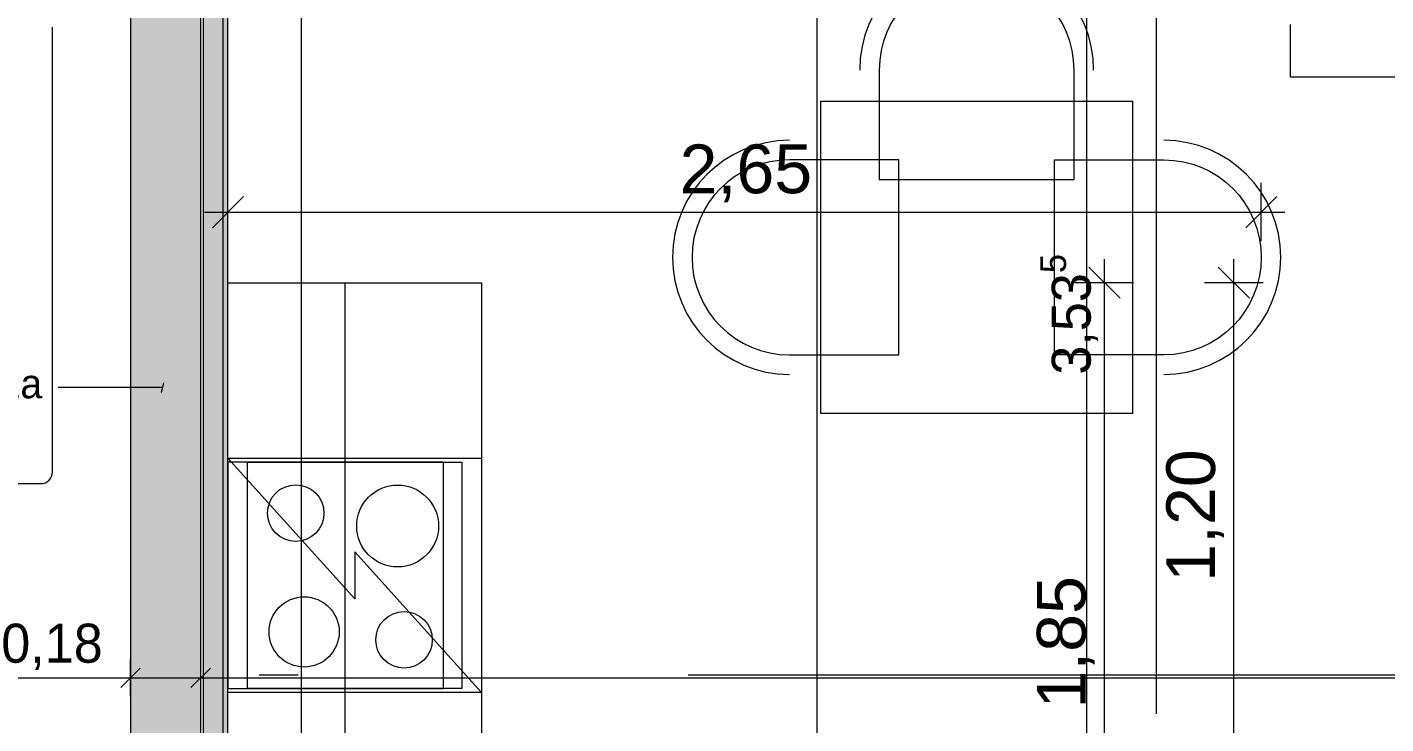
# Model space of a CAD drawing. Header units: metres. Extents: x -3 to 171, y -23 to 41.
# Drawn here: x 9.105 to 12.589, y -3.126 to -1.34 of the extents above; entities that cross this region are included whole.
import ezdxf

# ---------------------------------------------------------------- set-up
doc = ezdxf.new("R2010")
doc.units = ezdxf.units.M
doc.header["$MEASUREMENT"] = 0
for name, pattern in [('Achse', [0.004, 0.002, -0.001, 0, -0.001]), ('Schnittlinie', [0.006, 0.003, -0.0015, 0, -0.0015]), ('Strichlinie eng', [0.002, 0.0015, -0.0005]), ('Untersicht', [0.001, 0.0005, -0.0005])]:
    doc.linetypes.add(name, pattern=pattern)
for name, color, linetype in [('4._1.DG PP STG1_1_000 Achsraster', 7, 'Continuous'), ('4._1.DG PP STG1_1_120 Wand Innen tragend', 7, 'Continuous'), ('4._1.DG PP STG1_1_310 Dachkonstruktion massiv', 7, 'Continuous'), ('4._1.DG PP STG1_1_510 Möblierung', 7, 'Continuous'), ('4._1.DG PP STG1_1_530 Küche', 7, 'Continuous'), ('4._1.DG PP STG1_1_851 Marker Schnitt', 7, 'Continuous'), ('4._1.DG PP STG1_1_915 Allgemein Beschriftung.x', 7, 'Continuous'), ('4._1.DG PP STG1_1_950 Polierplan Bemaßung', 7, 'Continuous'), ('4._1.DG PP STG1_1_950-1 Polierplan Bemaßung Küche', 7, 'Continuous')]:
    doc.layers.add(name, color=color, linetype=linetype)
doc.styles.add('ERSTELLTER_STIL_1', font='arial.ttf')
doc.styles.add('ERSTELLTER_STIL_2', font='')
doc.styles.get('ERSTELLTER_STIL_2').set_extended_font_data('Eurostile')

msp = doc.modelspace()

# ---------------------------------------------------------------- hatches: boundary and pattern name
at = {"layer": '4._1.DG PP STG1_1_120 Wand Innen tragend', "linetype": 'Continuous', "lineweight": 13, "true_color": 0x3f7f02}
msp.add_hatch(color=76, dxfattribs=at).paths.add_polyline_path([(9.55, -3.865), (9.55, -0.31), (9.37, -0.31), (9.37, -3.865)])
at = {"layer": '4._1.DG PP STG1_1_120 Wand Innen tragend', "linetype": 'Continuous', "lineweight": 13, "true_color": 0xffaa00}
msp.add_hatch(color=40, dxfattribs=at).paths.add_polyline_path([(9.6075, -3.865), (9.6075, -0.31), (9.5575, -0.31), (9.5575, -3.865)])
at = {"layer": '4._1.DG PP STG1_1_120 Wand Innen tragend', "linetype": 'Continuous', "lineweight": 13, "true_color": 0xfb02fe}
msp.add_hatch(color=6, dxfattribs=at).paths.add_polyline_path([(9.62, -3.865), (9.62, -0.31), (9.6075, -0.31), (9.6075, -3.865)])

# ---------------------------------------------------------------- linework, layer by layer
at = {"layer": '4._1.DG PP STG1_1_000 Achsraster', "color": 5, "linetype": 'Achse', "lineweight": 0, "ltscale": 1000}
for p, q in [((12, 3), (12, -22.5231)), ((-1.5, -3), (21, -3))]:
    msp.add_line(p, q, dxfattribs=at)
at = {"layer": '4._1.DG PP STG1_1_120 Wand Innen tragend', "color": 7, "linetype": 'Continuous', "lineweight": 18, "ltscale": 1000}
msp.add_line((9.55, -3.865), (9.55, -0.31), dxfattribs=at)
at = {"layer": '4._1.DG PP STG1_1_120 Wand Innen tragend', "color": 7, "linetype": 'Continuous', "lineweight": 13, "ltscale": 1000}
for p, q in [((9.5575, -3.865), (9.5575, -0.31)), ((9.6075, -3.865), (9.6075, -0.31))]:
    msp.add_line(p, q, dxfattribs=at)
at = {"layer": '4._1.DG PP STG1_1_120 Wand Innen tragend', "color": 7, "linetype": 'Continuous', "lineweight": 18, "ltscale": 1000, "flags": 128}
msp.add_lwpolyline([(9.37, -0.31), (9.37, -3.865)], dxfattribs=at)
at = {"layer": '4._1.DG PP STG1_1_120 Wand Innen tragend', "color": 7, "linetype": 'Continuous', "lineweight": 13, "ltscale": 1000, "flags": 128}
msp.add_lwpolyline([(9.62, -3.845), (9.62, -0.31)], dxfattribs=at)
at = {"layer": '4._1.DG PP STG1_1_310 Dachkonstruktion massiv', "color": 8, "linetype": 'Untersicht', "lineweight": 13, "ltscale": 1000, "flags": 128}
msp.add_lwpolyline([(18.71, -1.4678), (12.345, -1.4678), (12.345, -0.71)], dxfattribs=at)
at = {"layer": '4._1.DG PP STG1_1_510 Möblierung', "color": 8, "linetype": 'Continuous', "lineweight": 13, "ltscale": 1000, "true_color": 0x7e7f7f}
for p, q in [((9.17, -2.48), (9.17, -1.34)), ((9.05, -2.51), (9.14, -2.51))]:
    msp.add_line(p, q, dxfattribs=at)
at = {"layer": '4._1.DG PP STG1_1_510 Möblierung', "color": 8, "linetype": 'Continuous', "lineweight": 13, "ltscale": 1000, "true_color": 0x7e7f7f, "flags": 128}
for points in [[(11.29, -1.73), (11.79, -1.73), (11.79, -1.45, 1), (11.29, -1.45)], [(11.34, -2.18), (11.34, -1.68), (11.06, -1.68, 1), (11.06, -2.18)], [(11.74, -2.18), (11.74, -1.68), (12.02, -1.68, -1), (12.02, -2.18)]]:
    msp.add_lwpolyline(points, format="xyb", close=True, dxfattribs=at)
msp.add_lwpolyline([(11.94, -2.33), (11.14, -2.33), (11.14, -1.53), (11.94, -1.53)], close=True, dxfattribs=at)
at = {"layer": '4._1.DG PP STG1_1_510 Möblierung', "color": 8, "linetype": 'Continuous', "lineweight": 13, "ltscale": 1000, "true_color": 0x7e7f7f}
for centre, radius, start, end in [((11.54, -1.45), 0.3, 0, 180), ((11.06, -1.93), 0.3, 90, 270), ((12.02, -1.93), 0.3, 270, 90), ((9.14, -2.48), 0.03, 270, 0)]:
    msp.add_arc(centre, radius, start, end, dxfattribs=at)
at = {"layer": '4._1.DG PP STG1_1_530 Küche', "color": 150, "linetype": 'Strichlinie eng', "lineweight": 13, "ltscale": 1000, "true_color": 0x0f7ffe}
for p, q in [((9.62, -3.845), (9.62, -1.995)), ((9.62, -1.995), (9.92, -1.995)), ((9.92, -1.995), (9.92, -3.545)), ((9.62, -2.455), (9.62, -3.035)), ((10.1725, -2.455), (9.62, -2.455)), ((9.92, -2.455), (9.92, -3.035)), ((10.1725, -3.035), (10.1725, -2.455)), ((9.62, -3.035), (10.1725, -3.035))]:
    msp.add_line(p, q, dxfattribs=at)
at = {"layer": '4._1.DG PP STG1_1_530 Küche', "color": 150, "linetype": 'Continuous', "lineweight": 13, "ltscale": 1000, "true_color": 0x0f7ffe}
for p, q in [((9.945, -2.805), (9.62, -2.445)), ((10.27, -3.045), (9.945, -2.685)), ((9.945, -2.685), (9.945, -2.805))]:
    msp.add_line(p, q, dxfattribs=at)
at = {"layer": '4._1.DG PP STG1_1_530 Küche', "color": 150, "linetype": 'Continuous', "lineweight": 13, "ltscale": 1000, "true_color": 0x0f7ffe, "flags": 128}
for points in [[(11.67, -3.845), (9.62, -3.845), (9.62, -1.995), (10.27, -1.995), (10.27, -3.195), (11.67, -3.195)], [(10.27, -2.445), (10.27, -3.045), (9.62, -3.045), (9.62, -2.445)], [(10.22, -2.455), (10.22, -3.035), (9.67, -3.035), (9.67, -2.455)]]:
    msp.add_lwpolyline(points, close=True, dxfattribs=at)
at = {"layer": '4._1.DG PP STG1_1_530 Küche', "color": 150, "linetype": 'Continuous', "lineweight": 13, "ltscale": 1000, "true_color": 0x0f7ffe}
for centre, radius in [((9.7937, -2.5855), 0.0725), ((10.055, -2.6186), 0.105), ((9.8152, -2.89), 0.09), ((10.0715, -2.9103), 0.0725)]:
    msp.add_circle(centre, radius, dxfattribs=at)
at = {"layer": '4._1.DG PP STG1_1_851 Marker Schnitt', "color": 7, "linetype": 'Schnittlinie', "lineweight": 13, "ltscale": 1000}
for p, q in [((9.8079, 4.805), (9.8079, -11.7)), ((11.13, 4.805), (11.13, -5.7741))]:
    msp.add_line(p, q, dxfattribs=at)
at = {"layer": '4._1.DG PP STG1_1_915 Allgemein Beschriftung.x', "color": 7, "linetype": 'Continuous', "lineweight": 13, "ltscale": 1000}
for p, q in [((9.4171, -2.2637), (9.1843, -2.2637)), ((9.4525, -2.2637), (9.4171, -2.2637)), ((9.4491, -2.2762), (9.4558, -2.2512))]:
    msp.add_line(p, q, dxfattribs=at)
at = {"layer": '4._1.DG PP STG1_1_950 Polierplan Bemaßung', "color": 6, "linetype": 'Continuous', "lineweight": 13, "ltscale": 1000, "true_color": 0xfb02fe}
msp.add_line((11.8227, -3.845), (11.8227, -0.31), dxfattribs=at)
at = {"layer": '4._1.DG PP STG1_1_950 Polierplan Bemaßung', "color": 76, "linetype": 'Continuous', "lineweight": 13, "ltscale": 1000, "true_color": 0x3f7f02}
for p, q in [((9.37, -3.0545), (9.37, -2.9608)), ((9.55, -3.0545), (9.55, -2.9608)), ((9.395, -2.9826), (9.345, -3.0326)), ((9.575, -2.9826), (9.525, -3.0326)), ((0.321, -3.0076), (9.37, -3.0076)), ((9.37, -3.0076), (9.55, -3.0076)), ((9.55, -3.0076), (18.665, -3.0076))]:
    msp.add_line(p, q, dxfattribs=at)
at = {"layer": '4._1.DG PP STG1_1_950-1 Polierplan Bemaßung Küche', "color": 150, "linetype": 'Continuous', "lineweight": 13, "ltscale": 1000, "true_color": 0x0f7ffe}
for p, q in [((9.62, -1.8889), (9.62, -1.7389)), ((12.27, -1.8889), (12.27, -1.7389)), ((9.66, -1.7739), (9.58, -1.8539)), ((12.23, -1.8539), (12.31, -1.7739)), ((9.56, -1.8139), (9.62, -1.8139)), ((9.62, -1.8139), (12.27, -1.8139)), ((12.27, -1.8139), (12.33, -1.8139)), ((11.8676, -1.995), (11.8676, -1.935)), ((12.1996, -1.995), (12.1996, -1.935)), ((11.9076, -2.035), (11.8276, -1.955)), ((12.2396, -2.035), (12.1596, -1.955)), ((11.9426, -1.995), (11.7926, -1.995)), ((11.8676, -3.845), (11.8676, -1.995)), ((12.2746, -1.995), (12.1246, -1.995)), ((12.1996, -3.195), (12.1996, -1.995))]:
    msp.add_line(p, q, dxfattribs=at)

# ---------------------------------------------------------------- texts
at = {"layer": '4._1.DG PP STG1_1_915 Allgemein Beschriftung.x', "color": 7, "linetype": 'Continuous', "lineweight": 13, "insert": (8.8536, -2.2543), "char_height": 0.075, "attachment_point": 4, "style": 'ERSTELLTER_STIL_2'}
msp.add_mtext('\\A1;{\\pql;\\fEurostile|b0|i0|c0|p0;\\W1.000000;IW01a}', dxfattribs=at)
at = {"layer": '4._1.DG PP STG1_1_950 Polierplan Bemaßung', "color": 6, "linetype": 'Continuous', "lineweight": 13, "true_color": 0xfb02fe, "insert": (11.8617, -2.2307), "char_height": 0.1, "attachment_point": 7, "rotation": 90, "style": 'ERSTELLTER_STIL_2'}
msp.add_mtext('\\A1;{\\pql;\\fEurostile|b0|i0|c0|p0;\\W1.000000;3,53\\fEurostile|b0|i0|c0|p0;\\W1.000000;\\A1{\\H.66x;\\S5^  ;}}', dxfattribs=at)
at = {"layer": '4._1.DG PP STG1_1_950 Polierplan Bemaßung', "color": 76, "linetype": 'Continuous', "lineweight": 13, "true_color": 0x3f7f02, "insert": (9.0386, -2.9876), "char_height": 0.1, "width": 0.306373, "attachment_point": 7, "style": 'ERSTELLTER_STIL_2'}
msp.add_mtext('\\A1;{\\pql;\\fEurostile|b0|i0|c0|p0;\\W1.000000;0,18}', dxfattribs=at)
at = {"layer": '4._1.DG PP STG1_1_950-1 Polierplan Bemaßung Küche', "color": 150, "linetype": 'Continuous', "lineweight": 13, "true_color": 0x0f7ffe, "insert": (10.7782, -1.7889), "char_height": 0.125, "width": 0.33365, "attachment_point": 7, "style": 'ERSTELLTER_STIL_1'}
msp.add_mtext('\\A1;{\\pql;\\fArial|b0|i0|c0|p0;\\W1.000000;2,65}', dxfattribs=at)
at = {"layer": '4._1.DG PP STG1_1_950-1 Polierplan Bemaßung Küche', "color": 150, "linetype": 'Continuous', "lineweight": 13, "true_color": 0x0f7ffe, "char_height": 0.125, "width": 0.33365, "attachment_point": 7, "rotation": 90, "style": 'ERSTELLTER_STIL_1'}
for s, insert in [('\\A1;{\\pql;\\fArial|b0|i0|c0|p0;\\W1.000000;1,20}', (12.1746, -2.7618)), ('\\A1;{\\pql;\\fArial|b0|i0|c0|p0;\\W1.000000;1,85}', (11.8426, -3.0868))]:
    msp.add_mtext(s, dxfattribs=dict(at, insert=insert))

doc.saveas('drawing.dxf')
